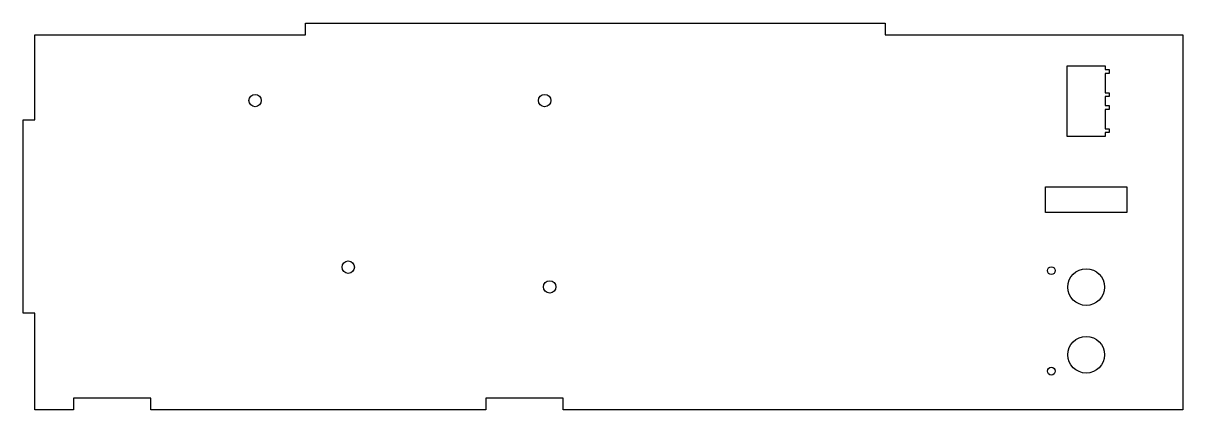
# Model space of a CAD drawing. Header units: millimetres. Extents: x 7 to 307, y 107 to 207.
import ezdxf

# ---------------------------------------------------------------- set-up
doc = ezdxf.new("R2010")
doc.units = ezdxf.units.MM
doc.layers.add('CACHE1', color=7, linetype='Continuous')
doc.layers.add('DESSIN', color=7, linetype='Continuous')

# ---------------------------------------------------------------- blocks, each defined once
blk = doc.blocks.new('SE')
at = {"layer": 'CACHE1', "color": 7, "linetype": 'Continuous'}
for p, q in [((79.67, 203.68), (79.67, 206.68)), ((79.67, 206.68), (229.67, 206.68)), ((229.67, 206.68), (229.67, 203.68)), ((9.67, 181.68), (9.67, 203.68)), ((9.67, 203.68), (79.67, 203.68)), ((229.67, 203.68), (306.67, 203.68)), ((306.67, 203.68), (306.67, 106.68)), ((276.72, 195.68), (286.62, 195.68)), ((276.72, 177.38), (276.72, 195.68)), ((286.62, 195.68), (286.62, 194.68)), ((286.62, 194.68), (287.62, 194.68)), ((286.62, 193.68), (286.62, 188.68)), ((287.62, 193.68), (286.62, 193.68)), ((287.62, 194.68), (287.62, 193.68)), ((286.62, 188.68), (287.62, 188.68)), ((286.62, 187.68), (286.62, 185.38)), ((287.62, 187.68), (286.62, 187.68)), ((287.62, 188.68), (287.62, 187.68)), ((286.62, 185.38), (287.62, 185.38)), ((286.62, 184.38), (286.62, 179.38)), ((287.62, 184.38), (286.62, 184.38)), ((287.62, 185.38), (287.62, 184.38)), ((6.67, 131.68), (6.67, 181.68)), ((6.67, 181.68), (9.67, 181.68)), ((286.62, 177.38), (276.72, 177.38)), ((286.62, 179.38), (287.62, 179.38)), ((286.62, 178.38), (286.62, 177.38)), ((287.62, 178.38), (286.62, 178.38)), ((287.62, 179.38), (287.62, 178.38)), ((271.17, 164.38), (292.17, 164.38)), ((271.17, 157.68), (271.17, 164.38)), ((292.17, 164.38), (292.17, 157.68)), ((292.17, 157.68), (271.17, 157.68)), ((9.67, 131.68), (6.67, 131.68)), ((9.67, 106.68), (9.67, 131.68)), ((39.67, 109.68), (19.67, 109.68)), ((19.67, 109.68), (19.67, 106.68)), ((39.67, 106.68), (39.67, 109.68)), ((146.37, 109.68), (126.37, 109.68)), ((126.37, 109.68), (126.37, 106.68)), ((146.37, 106.68), (146.37, 109.68)), ((19.67, 106.68), (9.67, 106.68)), ((126.37, 106.68), (39.67, 106.68)), ((306.67, 106.68), (146.37, 106.68))]:
    blk.add_line(p, q, dxfattribs=at)
for centre, radius in [((66.67, 186.68), 1.6), ((141.57, 186.68), 1.6), ((90.77, 143.58), 1.6), ((272.67, 142.68), 1), ((281.67, 138.43), 4.75), ((142.87, 138.48), 1.6), ((281.67, 120.93), 4.75), ((272.67, 116.68), 1)]:
    blk.add_circle(centre, radius, dxfattribs=at)

msp = doc.modelspace()

# ---------------------------------------------------------------- block references
at = {"layer": 'DESSIN'}
msp.add_blockref('SE', (0, 0), dxfattribs=at)

doc.saveas('drawing.dxf')
